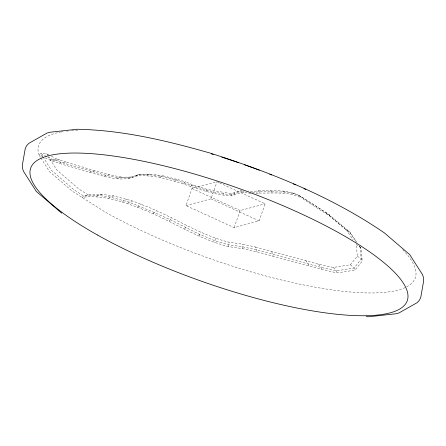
<?xml version="1.0" encoding="UTF-8"?>
<svg xmlns="http://www.w3.org/2000/svg" width="446" height="446" viewBox="0 0 446 446"><rect width="100%" height="100%" fill="white"/><g stroke="black" fill="none" stroke-linecap="round" stroke-linejoin="round"><path stroke-width="0.33" stroke-dasharray="2.23 1.67" d="M228.659 246.621C196.234 238.543 168.61 218.612 137.379 207.312C119.835 200.483 100.991 194.857 81.969 197.355C91.017 192.053 103.706 194.69 113.635 195.894C122.945 198.621 132.562 200.371 141.415 204.48C171.409 215.334 197.935 234.468 229.071 242.228L228.659 246.621L242.317 248.6L256.26 251.639L321.845 269.512L337.165 272.902L355.005 270.103L362.213 261.111L361.098 248.857L359.353 245.897M256.06 193.419L259.254 193.051L259.304 191.774L258.457 190.788L251.7 191.568L248.322 190.972M256.26 251.639L256.339 249.777L255.58 247.045L242.189 244.129L229.071 242.228M242.317 248.6L242.189 244.129M250.92 193.636L243.778 192.371L243.979 191.1M45.185 157.839C59.151 164.658 74.928 167.178 89.54 172.412C104.475 176.12 121.067 182.893 136.08 176.07C169.474 172.992 198.481 194.272 231.323 195.883L243.037 192.181L243.243 190.916L231.652 194.579C199.139 192.984 170.422 171.916 137.357 174.966C122.494 181.723 106.07 175.01 91.279 171.342C76.729 166.113 60.996 163.649 47.114 156.786M215.502 238.315L214.526 242.54M242.228 190.141L231.63 193.508L223.931 192.455L223.301 194.785M234.217 194.729L234.406 192.399M231.323 195.883L231.63 193.508M219.504 182.893L265.164 203.805L259.148 220.893L234.15 227.65L185.988 205.595L192.009 188.502L217.001 181.751L218.88 182.609M185.988 205.595L210.986 198.838L217.001 181.751M234.15 227.65L240.165 210.562L265.164 203.805M199.05 236.129L200.639 232.154M206.091 191.668L207.401 189.455L223.931 192.455M184.594 229.183L186.757 225.486M190.659 186.818L191.395 185.608L192.583 184.8L207.401 189.455M169.095 221.144L171.872 217.765M183.674 183.797L184.477 182.615L185.87 181.901L192.583 184.8M153.067 213.941L154.177 212.458L156.479 210.846M174.581 181.182L175.479 180.022L177.14 179.387L185.87 181.901M255.58 247.045L318.555 264.21L333.273 267.466L350.4 264.779L357.324 256.143L356.315 245.066M137.379 207.312L138.645 205.896L141.415 204.48M159.908 177.458L160.95 176.337L163.052 175.813L177.14 179.387M127.768 203.538L129.128 202.155L132.183 200.856M122.338 202.161L123.754 200.789L126.971 199.535M146.795 175.696L147.966 174.592L150.458 174.118L163.052 175.813M136.08 176.07L137.357 174.966L140.167 174.481L150.458 174.118M108.45 198.37L110.006 197.037L113.635 195.894M128.543 178.723L129.898 177.586L132.93 177.023L140.167 174.481M96.47 196.669L98.142 195.359L102.128 194.261M117.415 178.891L118.881 177.753L122.243 177.185L132.93 177.023M104.13 176.41L105.73 175.3L109.487 174.804L122.243 177.185M89.54 172.412L91.279 171.342L95.472 170.969L109.487 174.804M59.206 163.236L61.258 162.255L66.348 162.154L95.472 170.969M52.751 161L54.864 160.042L60.149 160.008L66.348 162.154M49.885 160.276L52.026 159.322L57.395 159.311L60.149 160.008M252.336 192.583L259.304 191.774L284.804 192.009L294.143 193.715L300.799 196.396L329.048 214.582L349.675 231.831L357.029 242.518M258.457 190.788C272.618 191.055 287.993 188.931 300.799 196.396L301.167 197.723L329.705 216.093L350.539 233.514L356.404 242.039M259.254 193.051C273.259 193.358 288.172 191.301 301.167 197.723M49.054 154.996L46.674 153.764L40.971 153.608L38.718 154.5L40.553 157.421M243.037 192.181L243.778 192.371M192.009 188.502L240.165 210.562M210.986 198.838L259.148 220.893M51.441 156.228L57.395 159.311M46.501 156.468L40.971 153.608L42.788 156.501M42.833 156.624L38.718 154.5A199.607 49.974 19.4 0 1 60.288 132.139M292.247 192.666L294.143 193.715L294.449 195.008M298.703 195.27L329.048 214.582L329.705 216.093M326.11 212.909L346.113 229.64L349.675 231.831L350.539 233.514M283.193 191.016L284.804 192.009L285.016 193.291M88.208 194.919L78.747 188.931L56.893 170.032L48.497 156.669M356.254 244.375L360.128 247.023L361.232 259.154L362.213 261.111M357.324 256.143L361.232 259.154L354.096 268.052L336.435 270.828L321.265 267.472L256.339 249.777L242.535 246.766L229.015 244.809L215.022 240.773L199.702 234.423L170.043 219.588L154.177 212.458L129.128 202.155L110.006 197.037L98.142 195.359L83.792 196.034L74.036 189.862L51.507 170.378L43.151 157.076M270.627 190.71L271.854 191.696L271.932 192.973M350.4 264.779L354.096 268.052L355.005 270.103M333.273 267.466L336.435 270.828L337.165 272.902M318.555 264.21L321.265 267.472L321.845 269.512M305.694 260.475L308.008 263.619L308.448 265.621M359.142 246.014L361.098 248.857M346.113 229.64L353.132 239.842M46.674 153.764L48.135 156.089M40.921 158.007L49.367 171.442L72.118 191.117L105.423 212.196A199.607 49.974 19.4 0 0 338.04 290.686A199.607 49.974 19.4 0 0 402.264 249.242M271.659 251.605L272.919 254.471L273.008 256.383M60.89 132.027A199.607 49.974 19.4 0 1 63.377 131.598M66.655 131.146A199.607 49.974 19.4 0 1 68.021 130.996M71.561 130.672A199.607 49.974 19.4 0 1 79.126 130.304"/><path stroke-width="0.67" d="M366.166 316.671L368.747 316.755L396.115 313.744L398.969 312.947L417.177 302.65L419.307 300.342L420.74 297.543L423.7 280.606L423.494 277.501L422.451 274.574L409.673 254.555L384.274 232.818C331.294 196.558 271.129 172.591 210.267 153.123C167.707 140.942 124.289 130.5 79.834 129.329L77.253 129.245L49.885 132.256L47.031 133.053L28.823 143.35L26.693 145.658L25.26 148.457L22.3 165.394L22.506 168.499L23.549 171.426L36.327 191.445L61.726 213.182M211.315 153.87A199.607 49.974 19.4 0 1 213.272 154.467M221.807 157.143A199.607 49.974 19.4 0 1 238.365 162.639M244.313 164.713A199.607 49.974 19.4 0 1 259.316 170.182M269.73 174.185A199.607 49.974 19.4 0 1 271.681 174.955M293.49 183.975A199.607 49.974 19.4 0 1 295.369 184.789M303.988 188.619A199.607 49.974 19.4 0 1 305.805 189.439M97.401 234.981A199.607 49.974 19.4 0 0 405.096 304.551A199.607 49.974 19.4 0 0 154.467 163.649A199.607 49.974 19.4 0 0 97.401 234.981"/></g></svg>
